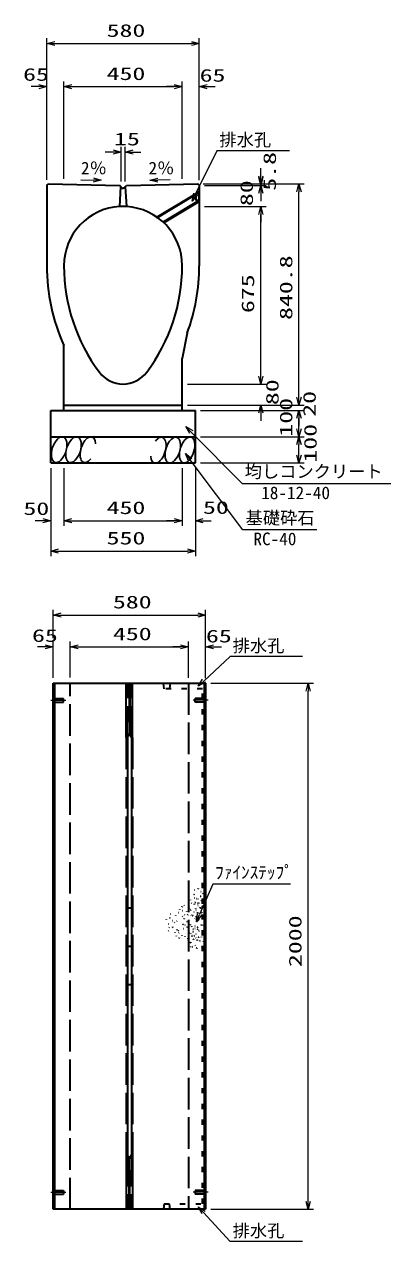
# Model space of a CAD drawing. Units: millimetres on the paper. Extents: x 15 to 1219, y 8 to 859.
# Drawn here: x 919.6 to 989.3, y 362.6 to 594 of the extents above; entities that cross this region are included whole.
import ezdxf
from ezdxf.enums import TextEntityAlignment as Align

# ---------------------------------------------------------------- set-up
doc = ezdxf.new("R2010")
doc.units = ezdxf.units.MM
for name, pattern in [('DASHED', [7.5, 6, -1.5]), ('USER1', [18.5, 12, -1.5, 3.5, -1.5]), ('USER3', [3, 1, -2])]:
    doc.linetypes.add(name, pattern=pattern)
for name, color, linetype, lineweight in [('D-BMK（構造物基準線）', 2, 'USER1', 18), ('D-STR-DIM（寸法）', 7, 'Continuous', 13), ('D-STR-HTXT(均しCON-旗)', 7, 'Continuous', 13), ('D-STR-HTXT(基礎砕石-旗)', 7, 'Continuous', 13), ('D-STR-HTXT（WS-旗）', 7, 'Continuous', 13), ('D-STR-HTXT（旗上げ）', 7, 'Continuous', 13), ('D-STR-STRF(グリ)', 7, 'Continuous', 25), ('D-STR（構造物WS）', 1, 'Continuous', 35), ('D-STR（構造物）', 1, 'Continuous', 35)]:
    doc.layers.add(name, color=color, linetype=linetype, lineweight=lineweight)
doc.styles.add('ＭＳ ゴシック', font='')
doc.styles.get('ＭＳ ゴシック').set_extended_font_data('MS Gothic')

# ---------------------------------------------------------------- blocks, each defined once
blk = doc.blocks.new('_Open30')
at = {"color": 7, "linetype": 'Continuous', "lineweight": 13}
for p, q in [((-1, 0.2679), (0, 0)), ((0, 0), (-1, -0.2679)), ((0, 0), (-1, 0))]:
    blk.add_line(p, q, dxfattribs=at)

msp = doc.modelspace()

# ---------------------------------------------------------------- linework, layer by layer
at = {"layer": 'D-BMK（構造物基準線）'}
for p, q in [((924.634, 465.547), (927.483, 465.547)), ((954.558, 465.547), (951.708, 465.547)), ((924.634, 372.047), (927.483, 372.047)), ((954.558, 372.047), (951.708, 372.047))]:
    msp.add_line(p, q, dxfattribs=at)
at = {"layer": 'D-STR-DIM（寸法）'}
for p, q in [((923.896, 583.164), (923.896, 591.372)), ((925.396, 590.372), (951.396, 590.372)), ((952.896, 583.164), (952.896, 591.372)), ((923.896, 564.427), (923.896, 583.164)), ((927.146, 564.616), (927.146, 583.164)), ((927.146, 564.616), (927.146, 583.164)), ((949.646, 564.626), (949.646, 583.164)), ((949.646, 564.626), (949.646, 583.164)), ((952.896, 564.404), (952.896, 583.164)), ((922.396, 582.164), (920.896, 582.164)), ((928.646, 582.164), (930.146, 582.164)), ((928.646, 582.164), (948.146, 582.164)), ((948.146, 582.164), (946.646, 582.164)), ((954.396, 582.164), (955.896, 582.164)), ((936.504, 569.743), (935.004, 569.743)), ((938.004, 564.149), (938.004, 570.743)), ((938.795, 564.133), (938.795, 570.743)), ((940.295, 569.743), (941.795, 569.743)), ((964.589, 565.176), (964.589, 566.676)), ((964.589, 564.904), (964.589, 566.404)), ((930.382, 564.465), (932.743, 564.417)), ((947.372, 564.447), (945.011, 564.4)), ((953.647, 563.676), (965.589, 563.676)), ((953.896, 563.404), (965.589, 563.404)), ((953.896, 563.404), (965.589, 563.404)), ((954.647, 563.676), (972.849, 563.676)), ((964.589, 561.904), (964.589, 560.404)), ((971.849, 523.141), (971.849, 562.176)), ((953.896, 559.386), (965.589, 559.386)), ((953.896, 559.386), (965.589, 559.386)), ((964.589, 527.141), (964.589, 557.886)), ((964.589, 557.886), (964.589, 556.386)), ((964.589, 527.141), (964.589, 528.641)), ((950.646, 525.641), (965.589, 525.641)), ((950.646, 525.641), (965.589, 525.641)), ((971.849, 523.141), (971.849, 524.641)), ((950.646, 521.641), (972.849, 521.641)), ((950.646, 521.641), (965.589, 521.641)), ((950.646, 521.641), (972.849, 521.641)), ((953.146, 520.641), (972.849, 520.641)), ((953.146, 520.641), (972.849, 520.641)), ((964.589, 520.141), (964.589, 518.641)), ((971.849, 517.141), (971.849, 519.141)), ((971.849, 519.141), (971.849, 517.641)), ((953.146, 515.641), (972.849, 515.641)), ((953.146, 515.641), (972.849, 515.641)), ((971.849, 512.141), (971.849, 514.141)), ((924.646, 509.641), (924.646, 498.674)), ((927.146, 509.641), (927.146, 498.674)), ((927.146, 509.641), (927.146, 498.674)), ((949.646, 509.641), (949.646, 498.674)), ((949.646, 509.641), (949.646, 498.674)), ((952.146, 509.641), (952.146, 498.674)), ((953.146, 510.641), (972.849, 510.641)), ((923.146, 499.674), (921.646, 499.674)), ((924.646, 498.674), (924.646, 492.901)), ((928.646, 499.674), (930.146, 499.674)), ((928.646, 499.674), (948.146, 499.674)), ((948.146, 499.674), (946.646, 499.674)), ((952.146, 498.674), (952.146, 492.901)), ((953.646, 499.674), (955.146, 499.674)), ((926.146, 493.901), (950.646, 493.901)), ((925.096, 477.375), (925.096, 482.744)), ((926.596, 481.744), (952.596, 481.744)), ((954.096, 476.724), (954.096, 482.744)), ((925.096, 469.797), (925.096, 476.694)), ((928.346, 469.849), (928.346, 476.694)), ((928.346, 469.849), (928.346, 476.694)), ((950.846, 469.864), (950.846, 476.694)), ((950.846, 469.834), (950.846, 476.694)), ((954.096, 469.767), (954.096, 476.694)), ((923.596, 475.694), (922.096, 475.694)), ((929.846, 475.694), (931.346, 475.694)), ((929.846, 475.694), (949.346, 475.694)), ((949.346, 475.694), (947.846, 475.694)), ((955.596, 475.694), (957.096, 475.694)), ((955.096, 468.797), (974.599, 468.797)), ((973.599, 370.297), (973.599, 467.297)), ((955.096, 368.797), (974.599, 368.797))]:
    msp.add_line(p, q, dxfattribs=at)
at = {"layer": 'D-STR-HTXT(均しCON-旗)'}
msp.add_lwpolyline([(989.294, 506.694), (961.087, 506.694), (951.364, 516.51)], dxfattribs=at)
at = {"layer": 'D-STR-HTXT(基礎砕石-旗)'}
msp.add_lwpolyline([(975.268, 497.944), (961.164, 497.944), (951.161, 511.27)], dxfattribs=at)
at = {"layer": 'D-STR-HTXT（WS-旗）'}
for points in [[(970.024, 569.986), (956.235, 569.986), (952.195, 561.775)], [(972.55, 473.843), (958.761, 473.843), (953.803, 469.255)], [(972.55, 362.649), (958.761, 362.649), (953.714, 368.181)]]:
    msp.add_lwpolyline(points, dxfattribs=at)
at = {"layer": 'D-STR-HTXT（旗上げ）'}
msp.add_lwpolyline([(970.268, 430.585), (955.438, 430.585), (952.939, 424.835)], dxfattribs=at)
at = {"layer": 'D-STR-STRF(グリ)'}
for centre, major_axis in [((926.241, 513.165), (0.79, 2.421)), ((928.962, 513.165), (0.79, 2.421)), ((947.851, 513.084), (-0.771, -2.427)), ((950.572, 513.105), (-0.771, -2.427))]:
    msp.add_ellipse(centre, major_axis=major_axis, ratio=0.5139, dxfattribs=at)
for centre, major_axis in [((931.703, 513.165), (0.79, 2.421)), ((945.11, 513.062), (-0.771, -2.427))]:
    msp.add_ellipse(centre, major_axis=major_axis, ratio=0.5139, start_param=5.3575563, end_param=10.3750652, dxfattribs=at)
at = {"layer": 'D-STR（構造物WS）'}
for p, q in [((952.574, 562.301), (952.821, 562.054)), ((944.712, 557.321), (952.739, 562.137)), ((944.927, 557.274), (952.321, 561.711)), ((945.963, 556.439), (952.821, 560.554)), ((952.821, 560.262), (946.154, 556.262)), ((952.321, 561.754), (952.821, 562.054)), ((952.321, 560.554), (952.321, 561.754)), ((952.821, 560.554), (952.321, 560.554)), ((952.821, 560.254), (952.518, 560.079)), ((952.821, 562.054), (952.821, 560.254))]:
    msp.add_line(p, q, dxfattribs=at)
at = {"layer": 'D-STR（構造物WS）', "linetype": 'USER3'}
for p, q in [((946.213, 467.747), (946.074, 468.797)), ((953.521, 467.747), (946.213, 467.747)), ((947.346, 468.797), (947.217, 467.747)), ((953.521, 369.847), (953.521, 467.747)), ((946.213, 369.847), (946.074, 368.797)), ((946.213, 369.847), (953.521, 369.847)), ((947.346, 368.797), (947.217, 369.847))]:
    msp.add_line(p, q, dxfattribs=at)
at = {"layer": 'D-STR（構造物）'}
for p, q in [((923.896, 563.427), (924.15, 563.676)), ((923.896, 563.427), (923.896, 548.137)), ((924.15, 563.676), (937.772, 563.404)), ((937.771, 559.369), (937.999, 563.149)), ((938.004, 563.149), (937.772, 563.404)), ((938.249, 562.899), (938.394, 562.899)), ((938.539, 562.899), (938.394, 562.899)), ((938.789, 563.149), (939.021, 563.404)), ((938.789, 563.149), (939.021, 559.369)), ((939.021, 563.404), (952.647, 563.676)), ((952.896, 563.431), (952.647, 563.676)), ((952.896, 563.431), (952.896, 548.141)), ((950.593, 535.291), (949.646, 530.478)), ((927.146, 520.641), (927.146, 532.978)), ((949.646, 520.641), (949.646, 530.478)), ((924.646, 520.641), (952.146, 520.641)), ((924.646, 510.641), (924.646, 520.641)), ((927.146, 521.641), (949.646, 521.641)), ((952.146, 510.641), (952.146, 520.641)), ((924.646, 515.641), (952.146, 515.641)), ((924.646, 510.641), (952.146, 510.641)), ((925.096, 368.797), (925.096, 468.797)), ((925.096, 468.797), (954.096, 468.797)), ((925.346, 468.797), (925.346, 368.797)), ((938.971, 458.449), (938.971, 468.797)), ((938.971, 458.449), (938.971, 468.797)), ((939.471, 468.797), (939.596, 458.824)), ((939.721, 468.797), (939.596, 458.824)), ((940.221, 458.449), (940.221, 468.797)), ((953.846, 468.797), (953.846, 368.797)), ((954.096, 468.797), (954.096, 368.797)), ((939.221, 458.449), (939.221, 379.146)), ((939.971, 458.449), (939.971, 379.146)), ((951.864, 428.674), (951.917, 428.621)), ((951.917, 428.621), (951.97, 428.674)), ((951.978, 429.529), (952.05, 429.51)), ((952.603, 429.704), (952.661, 429.752)), ((952.661, 429.752), (952.709, 429.695)), ((953.162, 428.266), (953.09, 428.246)), ((953.143, 428.338), (953.162, 428.266)), ((953.179, 429.198), (953.254, 429.198)), ((953.526, 428.813), (953.579, 428.866)), ((953.579, 428.866), (953.632, 428.813)), ((940.221, 426.056), (938.971, 426.056)), ((949.192, 425.701), (949.211, 425.773)), ((949.664, 426.283), (949.611, 426.336)), ((949.664, 426.283), (949.717, 426.336)), ((950.08, 426.46), (950.043, 426.525)), ((951.045, 426.081), (950.988, 426.033)), ((951.209, 427.538), (951.203, 427.613)), ((951.23, 425.745), (951.292, 425.702)), ((951.292, 425.702), (951.249, 425.641)), ((951.498, 426.94), (951.427, 426.966)), ((951.957, 427.952), (951.892, 427.914)), ((951.91, 426.824), (951.942, 426.756)), ((952.127, 427.129), (952.066, 427.086)), ((952.127, 427.129), (952.17, 427.067)), ((952.238, 425.716), (952.313, 425.716)), ((952.257, 425.886), (952.244, 425.96)), ((952.344, 427.802), (952.27, 427.815)), ((952.561, 426.952), (952.622, 426.995)), ((952.669, 426.525), (952.595, 426.531)), ((952.622, 426.995), (952.665, 426.934)), ((952.683, 427.731), (952.708, 427.801)), ((952.891, 427.055), (952.959, 427.087)), ((953.013, 426.109), (952.965, 426.166)), ((953.124, 426.051), (953.063, 426.008)), ((953.167, 425.99), (953.124, 426.051)), ((953.28, 427.428), (953.293, 427.502)), ((953.293, 427.502), (953.366, 427.489)), ((953.416, 425.999), (953.342, 426.012)), ((953.403, 425.925), (953.416, 425.999)), ((953.407, 426.377), (953.444, 426.442)), ((953.444, 426.442), (953.509, 426.404)), ((953.474, 427.628), (953.536, 427.671)), ((953.536, 427.671), (953.579, 427.61)), ((946.599, 423.957), (946.579, 423.884)), ((947.282, 424.18), (947.224, 424.132)), ((947.33, 424.123), (947.282, 424.18)), ((947.439, 424.869), (947.364, 424.876)), ((947.875, 423.626), (947.8, 423.626)), ((948.404, 424.579), (948.41, 424.654)), ((948.622, 423.542), (948.654, 423.61)), ((948.882, 425.194), (948.957, 425.2)), ((949.64, 425.576), (949.704, 425.614)), ((949.658, 424.486), (949.69, 424.418)), ((949.933, 423.989), (949.99, 424.038)), ((949.99, 424.038), (950.038, 423.98)), ((950.147, 424.727), (950.073, 424.733)), ((950.456, 425.463), (950.43, 425.393)), ((950.508, 423.483), (950.583, 423.483)), ((950.583, 423.483), (950.583, 423.408)), ((950.707, 424.749), (950.639, 424.717)), ((950.707, 424.749), (950.675, 424.817)), ((951.395, 424.643), (951.346, 424.701)), ((951.647, 424.604), (951.582, 424.567)), ((951.609, 424.669), (951.647, 424.604)), ((951.873, 425.344), (951.948, 425.338)), ((952.087, 423.997), (952.05, 423.932)), ((952.251, 424.378), (952.323, 424.397)), ((952.323, 424.397), (952.304, 424.47)), ((952.481, 425.194), (952.409, 425.174)), ((952.51, 423.641), (952.497, 423.567)), ((952.644, 425.157), (952.705, 425.114)), ((952.705, 425.114), (952.662, 425.052)), ((952.765, 423.831), (952.703, 423.788)), ((952.765, 423.831), (952.808, 423.769)), ((953.325, 425.201), (953.399, 425.214)), ((953.455, 424.146), (953.381, 424.133)), ((953.399, 425.214), (953.412, 425.14)), ((953.468, 424.072), (953.455, 424.146)), ((953.697, 423.976), (953.636, 424.019)), ((953.654, 423.914), (953.697, 423.976)), ((947.016, 421.725), (946.996, 421.652)), ((947.051, 423.08), (947.126, 423.08)), ((947.155, 422.363), (947.098, 422.315)), ((947.82, 422.375), (947.885, 422.412)), ((947.885, 422.412), (947.847, 422.477)), ((948.254, 423.241), (948.2, 423.294)), ((948.261, 421.415), (948.235, 421.344)), ((948.715, 421.879), (948.695, 421.952)), ((948.899, 421.792), (948.834, 421.754)), ((948.899, 421.792), (948.936, 421.727)), ((949.023, 421.323), (949.076, 421.376)), ((949.76, 422.938), (949.76, 422.863)), ((949.835, 422.938), (949.76, 422.938)), ((949.896, 422.167), (949.967, 422.142)), ((950.228, 422.811), (950.208, 422.883)), ((950.61, 422.418), (950.542, 422.387)), ((950.642, 422.35), (950.61, 422.418)), ((950.909, 423.152), (950.856, 423.098)), ((950.941, 421.401), (950.873, 421.369)), ((950.973, 421.333), (950.941, 421.401)), ((951.188, 422.916), (951.13, 422.868)), ((951.188, 422.916), (951.236, 422.859)), ((951.219, 421.299), (951.193, 421.229)), ((951.373, 422.58), (951.434, 422.537)), ((951.434, 422.537), (951.391, 422.476)), ((951.713, 421.502), (951.641, 421.482)), ((951.768, 421.95), (951.693, 421.95)), ((951.694, 421.574), (951.713, 421.502)), ((952.09, 422.173), (952.016, 422.18)), ((952.078, 422.588), (952.135, 422.636)), ((952.135, 422.636), (952.087, 422.693)), ((952.238, 421.127), (952.313, 421.127)), ((952.624, 422.029), (952.552, 422.01)), ((952.644, 422.403), (952.572, 422.422)), ((952.643, 421.957), (952.624, 422.029)), ((952.625, 422.33), (952.644, 422.403)), ((952.81, 421.671), (952.868, 421.72)), ((952.868, 421.72), (952.82, 421.777)), ((953.205, 422.843), (953.267, 422.886)), ((953.267, 422.886), (953.31, 422.825)), ((953.558, 422.834), (953.545, 422.76)), ((953.564, 421.637), (953.557, 421.563)), ((939.221, 418.797), (939.971, 418.797)), ((948.48, 420.768), (948.512, 420.7)), ((949.003, 420.344), (949.06, 420.392)), ((949.06, 420.392), (949.109, 420.335)), ((949.639, 420.831), (949.659, 420.903)), ((950.159, 420.669), (950.166, 420.594)), ((950.685, 420.297), (950.685, 420.222)), ((950.801, 420.004), (950.748, 419.951)), ((951.23, 419.473), (951.155, 419.473)), ((951.23, 419.548), (951.23, 419.473)), ((951.561, 420.749), (951.489, 420.768)), ((951.58, 418.711), (951.527, 418.764)), ((951.542, 420.677), (951.561, 420.749)), ((951.784, 420.066), (951.727, 420.018)), ((951.784, 420.066), (951.736, 420.124)), ((951.874, 419.991), (951.874, 420.066)), ((951.982, 420.801), (951.929, 420.854)), ((951.929, 420.748), (951.982, 420.801)), ((952.035, 418.97), (952.088, 418.917)), ((952.298, 420.348), (952.23, 420.379)), ((952.406, 419.99), (952.48, 419.984)), ((952.48, 419.984), (952.474, 419.909)), ((952.751, 420.519), (952.678, 420.538)), ((952.751, 420.519), (952.731, 420.446)), ((952.974, 419.836), (952.916, 419.787)), ((952.926, 419.893), (952.974, 419.836)), ((953.335, 420.516), (953.341, 420.591)), ((953.531, 420.364), (953.483, 420.421)), ((953.663, 419.678), (953.67, 419.753)), ((951.215, 418.694), (951.183, 418.626)), ((951.527, 418.658), (951.58, 418.711)), ((952.336, 418.495), (952.404, 418.464)), ((952.404, 418.464), (952.372, 418.396)), ((953.441, 418.632), (953.447, 418.707)), ((953.58, 418.431), (953.637, 418.48)), ((953.637, 418.48), (953.589, 418.537)), ((938.971, 411.538), (940.221, 411.538)), ((938.971, 379.146), (938.971, 368.797)), ((939.471, 368.797), (939.596, 378.771)), ((939.471, 368.797), (939.596, 378.771)), ((939.721, 368.797), (939.596, 378.771)), ((939.721, 368.797), (939.596, 378.771)), ((940.221, 379.146), (940.221, 368.797)), ((954.096, 368.797), (925.096, 368.797))]:
    msp.add_line(p, q, dxfattribs=at)
at = {"layer": 'D-STR（構造物）', "linetype": 'DASHED'}
for p, q in [((928.346, 368.797), (928.346, 468.797)), ((939.221, 458.449), (939.221, 468.797)), ((939.971, 458.449), (939.971, 468.797)), ((950.846, 468.797), (950.846, 368.797)), ((925.096, 465.897), (927.096, 465.897)), ((925.096, 465.197), (927.096, 465.197)), ((927.096, 465.197), (927.096, 465.897)), ((952.096, 465.197), (952.096, 465.897)), ((954.096, 465.897), (952.096, 465.897)), ((954.096, 465.197), (952.096, 465.197)), ((938.971, 458.449), (938.971, 379.146)), ((940.221, 458.449), (940.221, 379.146)), ((939.221, 379.146), (939.221, 368.797)), ((939.971, 379.146), (939.971, 368.797)), ((925.096, 372.397), (927.096, 372.397)), ((925.096, 371.697), (927.096, 371.697)), ((927.096, 372.397), (927.096, 371.697)), ((954.096, 372.397), (952.096, 372.397)), ((952.096, 372.397), (952.096, 371.697)), ((954.096, 371.697), (952.096, 371.697))]:
    msp.add_line(p, q, dxfattribs=at)
at = {"layer": 'D-STR（構造物）'}
for centre, radius, start, end in [((938.249, 563.149), 0.25, 180, 270), ((938.539, 563.149), 0.25, 270, 0), ((938.396, 548.141), 11.25, 93.18614, 180), ((938.404, 548.144), 11.242, 359.98424, 86.853), ((960.896, 548.141), 37, 180, 204.19412), ((960.896, 548.141), 33.75, 180, 216.86989), ((915.896, 548.141), 33.75, 323.13011, 0), ((915.896, 548.141), 37, 339.67799, 0), ((938.396, 531.266), 5.625, 216.8699, 323.13013), ((939.596, 458.449), 0.375, 0, 180), ((939.596, 379.146), 0.375, 180, 0)]:
    msp.add_arc(centre, radius, start, end, dxfattribs=at)
at = {"layer": 'D-STR（構造物）', "linetype": 'DASHED'}
for centre, radius, start, end in [((938.404, 548.144), 11.242, 86.853, 93.22661), ((939.596, 458.449), 0.625, 0, 180), ((939.596, 379.146), 0.625, 180, 0)]:
    msp.add_arc(centre, radius, start, end, dxfattribs=at)

# ---------------------------------------------------------------- block references
at = {"layer": 'D-STR-DIM（寸法）', "xscale": 1.5, "yscale": 1.5}
for p, rotation in [((923.896, 590.372), 180), ((927.146, 582.164), 180), ((927.146, 582.164), 180), ((952.896, 582.164), 180), ((938.795, 569.743), 180), ((934.243, 564.387), 358.85424), ((943.511, 564.37), 181.14576), ((964.589, 563.676), 270), ((964.589, 563.404), 270), ((964.589, 563.404), 90), ((971.849, 563.676), 90), ((964.589, 559.386), 90), ((964.589, 559.386), 90), ((964.589, 525.641), 270), ((964.589, 525.641), 270), ((971.849, 521.641), 270), ((971.849, 521.641), 270), ((964.589, 521.641), 90), ((971.849, 520.641), 90), ((971.849, 520.641), 90), ((971.849, 515.641), 270), ((971.849, 515.641), 90), ((971.849, 510.641), 270), ((927.146, 499.674), 180), ((927.146, 499.674), 180), ((952.146, 499.674), 180), ((924.646, 493.901), 180), ((925.096, 481.744), 180), ((928.346, 475.694), 180), ((928.346, 475.694), 180), ((954.096, 475.694), 180), ((973.599, 468.797), 90), ((973.599, 368.797), 270)]:
    msp.add_blockref('_Open30', p, dxfattribs=dict(at, rotation=rotation))
for p in [(952.896, 590.372), (923.896, 582.164), (949.646, 582.164), (949.646, 582.164), (938.004, 569.743), (924.646, 499.674), (949.646, 499.674), (949.646, 499.674), (952.146, 493.901), (954.096, 481.744), (925.096, 475.694), (950.846, 475.694), (950.846, 475.694)]:
    msp.add_blockref('_Open30', p, dxfattribs=at)
at = {"layer": 'D-STR-HTXT(均しCON-旗)', "xscale": 1.5, "yscale": 1.5, "rotation": 134.72505}
msp.add_blockref('_Open30', (950.308, 517.576), dxfattribs=at)
at = {"layer": 'D-STR-HTXT(基礎砕石-旗)', "xscale": 1.5, "yscale": 1.5, "rotation": 126.89552}
msp.add_blockref('_Open30', (950.26, 512.47), dxfattribs=at)
at = {"layer": 'D-STR-HTXT（WS-旗）', "xscale": 1.5, "yscale": 1.5}
for p, rotation in [((951.532, 560.429), 243.798), ((952.703, 468.236), 222.78711), ((952.703, 369.289), 132.37661)]:
    msp.add_blockref('_Open30', p, dxfattribs=dict(at, rotation=rotation))
at = {"layer": 'D-STR-HTXT（旗上げ）', "xscale": 1.5, "yscale": 1.5, "rotation": 246.50838}
msp.add_blockref('_Open30', (952.341, 423.459), dxfattribs=at)

# ---------------------------------------------------------------- texts
at = {"layer": 'D-STR-DIM（寸法）', "style": 'ＭＳ ゴシック', "width": 1.5}
for s, p in [('580', (935.271, 590.909)), ('65', (919.377, 582.557)), ('450', (935.271, 582.701)), ('65', (952.961, 582.387)), ('15', (936.687, 570.28)), ('50', (919.449, 500.041)), ('450', (935.271, 500.211)), ('50', (953.598, 500.249)), ('550', (935.271, 494.438)), ('580', (936.471, 482.281)), ('65', (921.076, 475.912)), ('450', (936.471, 476.231)), ('65', (954.16, 475.818))]:
    msp.add_text(s, height=2.405, dxfattribs=at).set_placement(p, align=Align.BOTTOM_LEFT)
for s, p in [('5.8', (968.202, 562.384)), ('80', (963.823, 559.462)), ('840.8', (971.312, 537.825)), ('675', (964.051, 539.134)), ('80', (968.697, 521.638)), ('20', (975.763, 519.423)), ('100', (971.312, 515.641)), ('100', (975.936, 510.708)), ('2000', (973.062, 414.839))]:
    msp.add_text(s, height=2.405, rotation=90, dxfattribs=at).set_placement(p, align=Align.BOTTOM_LEFT)
at = {"layer": 'D-STR-DIM（寸法）', "style": 'ＭＳ ゴシック'}
for rotation, p in [(0.01, (930.389, 564.762)), (359.99, (943.228, 564.759))]:
    msp.add_text('2％', height=2.405, rotation=rotation, dxfattribs=at).set_placement(p, align=Align.BOTTOM_LEFT)
at = {"layer": 'D-STR-HTXT(均しCON-旗)', "style": 'ＭＳ ゴシック'}
for s, p in [('均しコンクリート', (961.533, 507.104)), ('18-12-40', (964.668, 503.043))]:
    msp.add_text(s, height=2.405, dxfattribs=at).set_placement(p, align=Align.BOTTOM_LEFT)
at = {"layer": 'D-STR-HTXT(基礎砕石-旗)', "style": 'ＭＳ ゴシック'}
for s, p in [('基礎砕石', (961.7, 498.279)), ('RC-40', (963.188, 494.293))]:
    msp.add_text(s, height=2.405, dxfattribs=at).set_placement(p, align=Align.BOTTOM_LEFT)
at = {"layer": 'D-STR-HTXT（WS-旗）', "style": 'ＭＳ ゴシック'}
for p in [(956.716, 570.138), (959.242, 473.995), (959.242, 362.801)]:
    msp.add_text('排水孔', height=2.405, dxfattribs=at).set_placement(p, align=Align.BOTTOM_LEFT)
at = {"layer": 'D-STR-HTXT（旗上げ）', "style": 'ＭＳ ゴシック'}
msp.add_text('ﾌｧｲﾝｽﾃｯﾌﾟ', height=2.405, dxfattribs=at).set_placement((955.918, 430.909), align=Align.BOTTOM_LEFT)

doc.saveas('drawing.dxf')
